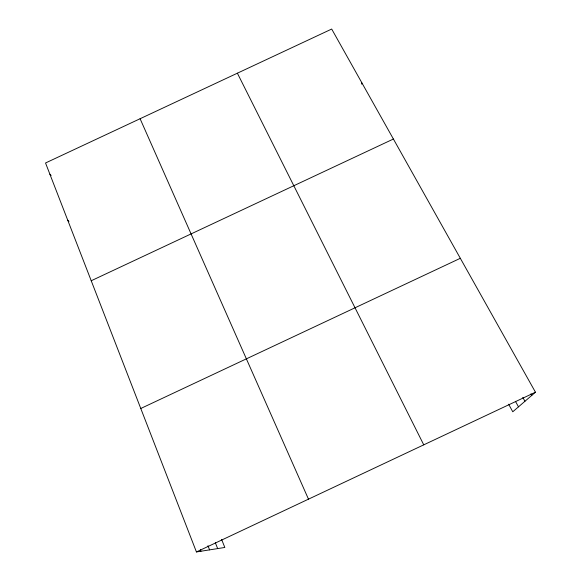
<?xml version="1.0" encoding="UTF-8"?>
<svg xmlns="http://www.w3.org/2000/svg" width="581" height="581" viewBox="0 0 581 581"><rect width="100%" height="100%" fill="white"/><g stroke="black" fill="none" stroke-linecap="round" stroke-linejoin="round"><path stroke-width="0.87" d="M221.608 539.437L224.818 547.462L196.429 551.95L45.536 162.985L331.693 29.05L535.464 392.211L512.769 411.776L508.629 404.209M196.429 551.95L535.464 392.211M91.224 280.746L393.402 139.026M140.776 408.487L460.326 258.298M67.752 220.25L68.957 221.397M49.886 174.191L51.135 175.491M530.983 393.802L531.84 395.334M522.798 397.397L524.948 401.275M515.449 401.318L518.492 406.845M237.382 73.191L423.752 444.843M140.094 118.727L308.482 499.159M215.333 542.719L217.664 548.595M207.954 545.733L209.588 549.866M200.322 549.59L200.961 551.231M361.702 82.531L361.789 84.201"/></g></svg>
